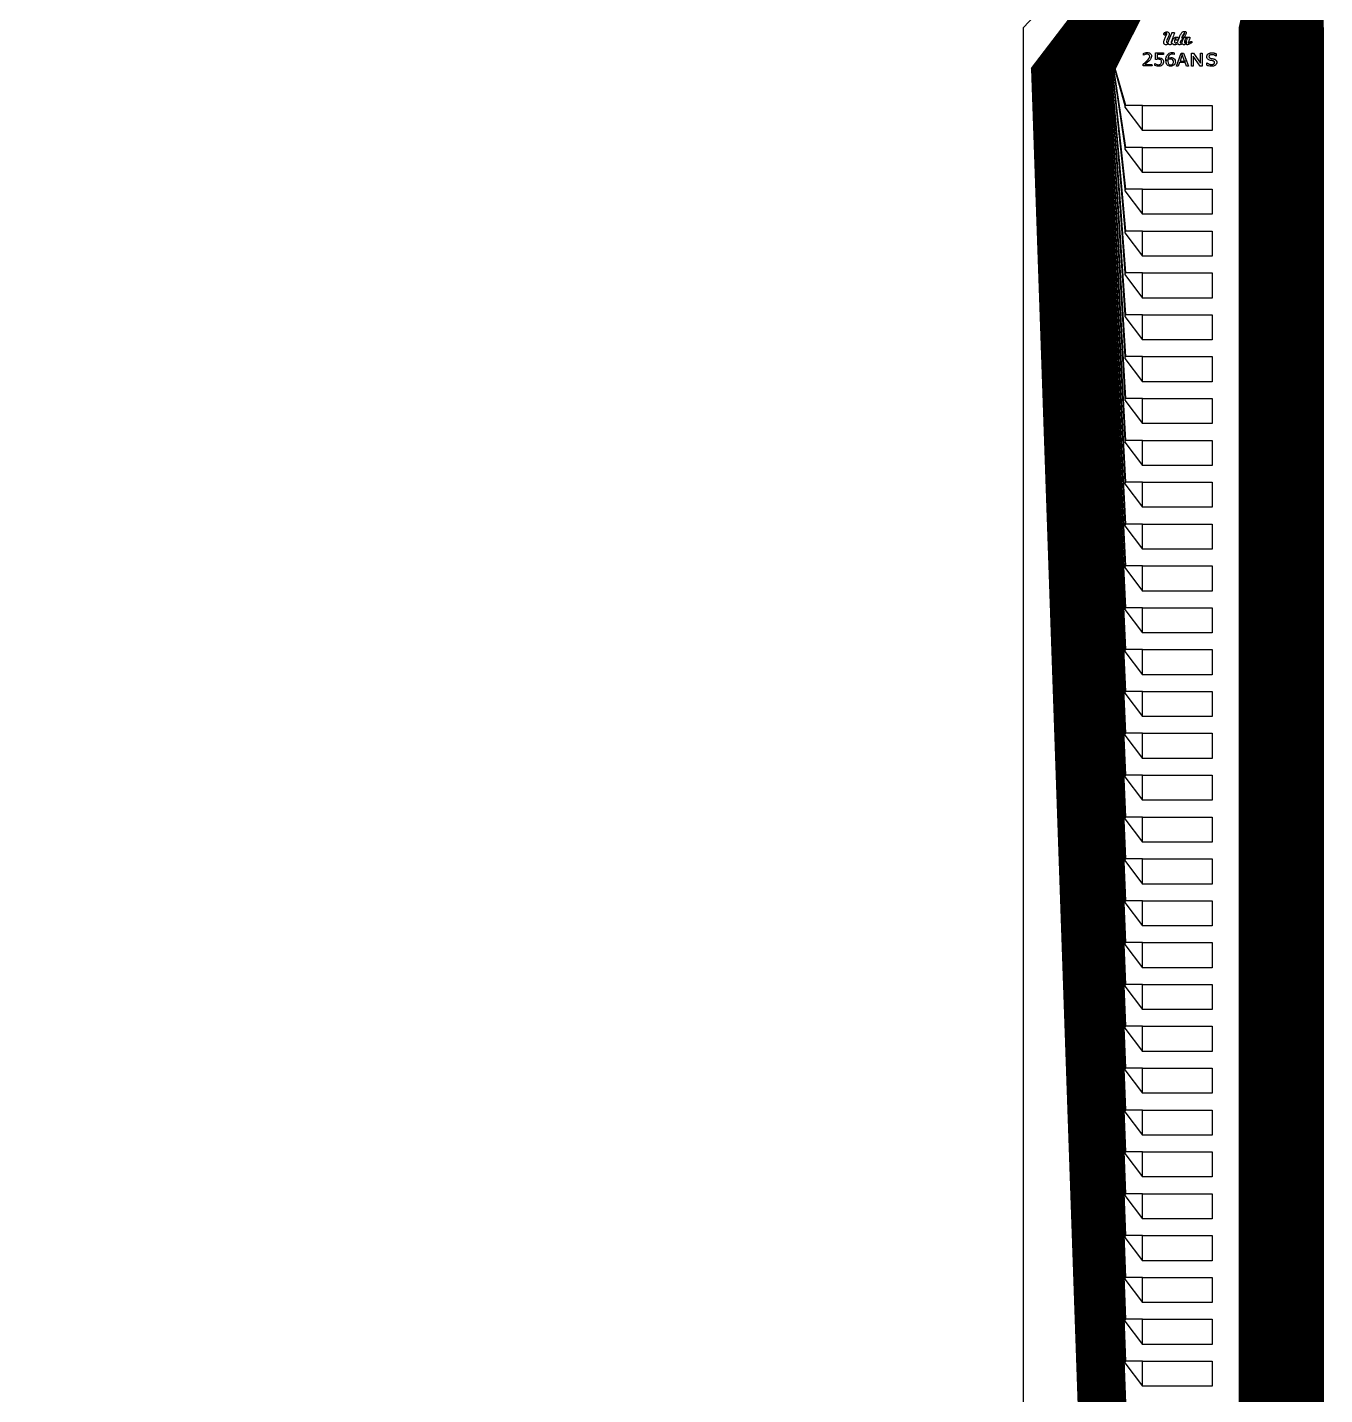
# Model space of a CAD drawing. Header units: inches. Extents: x 115980 to 170179, y 57000 to 74333.
# Drawn here: x 163880 to 167029, y 64624 to 67943 of the extents above; entities that cross this region are included whole.
import ezdxf

# ---------------------------------------------------------------- set-up
doc = ezdxf.new("R2010")
doc.units = ezdxf.units.IN
doc.header["$MEASUREMENT"] = 0
for name, color, linetype in [('metal', 221, 'Continuous'), ('nitride window', 40, 'Continuous'), ('profile', 140, 'Continuous')]:
    doc.layers.add(name, color=color, linetype=linetype)

msp = doc.modelspace()

# ---------------------------------------------------------------- linework, layer by layer
at = {"layer": 'metal'}
for points in [[(166691.3, 68333.1), (166691.9, 68333.1), (166319.5, 67843.1), (166317.9, 67843.1)], [(166692.5, 68333.1), (166693.1, 68333.1), (166322.7, 67843.1), (166321.1, 67843.1)], [(166693.7, 68333.1), (166694.3, 68333.1), (166325.9, 67843.1), (166324.3, 67843.1)], [(166329.1, 67843.1), (166327.5, 67843.1), (166694.9, 68333.1), (166695.5, 68333.1)], [(166696.1, 68333.1), (166696.7, 68333.1), (166332.3, 67843.1), (166330.7, 67843.1)], [(166335.5, 67843.1), (166333.9, 67843.1), (166697.3, 68333.1), (166697.9, 68333.1)], [(166698.5, 68333.1), (166699.1, 68333.1), (166338.7, 67843.1), (166337.1, 67843.1)], [(166699.7, 68333.1), (166700.3, 68333.1), (166341.9, 67843.1), (166340.3, 67843.1)], [(166343.5, 67843.1), (166345.1, 67843.1), (166701.5, 68333.1), (166700.9, 68333.1)], [(166702.1, 68333.1), (166702.7, 68333.1), (166348.3, 67843.1), (166346.7, 67843.1)], [(166349.9, 67843.1), (166351.5, 67843.1), (166703.9, 68333.1), (166703.3, 68333.1)], [(166704.5, 68333.1), (166705.1, 68333.1), (166354.7, 67843.1), (166353.1, 67843.1)], [(166356.3, 67843.1), (166357.9, 67843.1), (166706.3, 68333.1), (166705.7, 68333.1)], [(166706.9, 68333.1), (166707.5, 68333.1), (166361.1, 67843.1), (166359.5, 67843.1)], [(166708.1, 68333.1), (166708.7, 68333.1), (166364.3, 67843.1), (166362.7, 67843.1)], [(166709.3, 68333.1), (166709.9, 68333.1), (166367.5, 67843.1), (166365.9, 67843.1)], [(166710.5, 68333.1), (166711.1, 68333.1), (166370.7, 67843.1), (166369.1, 67843.1)], [(166711.7, 68333.1), (166712.3, 68333.1), (166373.9, 67843.1), (166372.3, 67843.1)], [(166377.1, 67843.1), (166375.5, 67843.1), (166712.9, 68333.1), (166713.5, 68333.1)], [(166714.1, 68333.1), (166714.7, 68333.1), (166380.3, 67843.1), (166378.7, 67843.1)], [(166383.5, 67843.1), (166381.9, 67843.1), (166715.3, 68333.1), (166715.9, 68333.1)], [(166716.5, 68333.1), (166717.1, 68333.1), (166386.7, 67843.1), (166385.1, 67843.1)], [(166717.7, 68333.1), (166718.3, 68333.1), (166389.9, 67843.1), (166388.3, 67843.1)], [(166391.5, 67843.1), (166393.1, 67843.1), (166719.5, 68333.1), (166718.9, 68333.1)], [(166720.1, 68333.1), (166720.7, 68333.1), (166396.3, 67843.1), (166394.7, 67843.1)], [(166397.9, 67843.1), (166399.5, 67843.1), (166721.9, 68333.1), (166721.3, 68333.1)], [(166722.5, 68333.1), (166723.1, 68333.1), (166402.7, 67843.1), (166401.1, 67843.1)], [(166404.3, 67843.1), (166405.9, 67843.1), (166724.3, 68333.1), (166723.7, 68333.1)], [(166724.9, 68333.1), (166725.5, 68333.1), (166409.1, 67843.1), (166407.5, 67843.1)], [(166726.1, 68333.1), (166726.7, 68333.1), (166412.3, 67843.1), (166410.7, 67843.1)], [(166727.3, 68333.1), (166727.9, 68333.1), (166415.5, 67843.1), (166413.9, 67843.1)], [(166728.5, 68333.1), (166729.1, 68333.1), (166418.7, 67843.1), (166417.1, 67843.1)], [(166729.7, 68333.1), (166730.3, 68333.1), (166421.9, 67843.1), (166420.3, 67843.1)], [(166425.1, 67843.1), (166423.5, 67843.1), (166730.9, 68333.1), (166731.5, 68333.1)], [(166732.1, 68333.1), (166732.7, 68333.1), (166428.3, 67843.1), (166426.7, 67843.1)], [(166431.5, 67843.1), (166429.9, 67843.1), (166733.3, 68333.1), (166733.9, 68333.1)], [(166734.5, 68333.1), (166735.1, 68333.1), (166434.7, 67843.1), (166433.1, 67843.1)], [(166735.7, 68333.1), (166736.3, 68333.1), (166437.9, 67843.1), (166436.3, 67843.1)], [(166439.5, 67843.1), (166441.1, 67843.1), (166737.5, 68333.1), (166736.9, 68333.1)], [(166738.1, 68333.1), (166738.7, 68333.1), (166444.3, 67843.1), (166442.7, 67843.1)], [(166445.9, 67843.1), (166447.5, 67843.1), (166739.9, 68333.1), (166739.3, 68333.1)], [(166740.5, 68333.1), (166741.1, 68333.1), (166450.7, 67843.1), (166449.1, 67843.1)], [(166452.3, 67843.1), (166453.9, 67843.1), (166742.3, 68333.1), (166741.7, 68333.1)], [(166742.9, 68333.1), (166743.5, 68333.1), (166457.1, 67843.1), (166455.5, 67843.1)], [(166744.1, 68333.1), (166744.7, 68333.1), (166460.3, 67843.1), (166458.7, 67843.1)], [(166745.3, 68333.1), (166745.9, 68333.1), (166463.5, 67843.1), (166461.9, 67843.1)], [(166746.5, 68333.1), (166747.1, 68333.1), (166466.7, 67843.1), (166465.1, 67843.1)], [(166747.7, 68333.1), (166748.3, 68333.1), (166469.9, 67843.1), (166468.3, 67843.1)], [(166473.1, 67843.1), (166471.5, 67843.1), (166748.9, 68333.1), (166749.5, 68333.1)], [(166750.1, 68333.1), (166750.7, 68333.1), (166476.3, 67843.1), (166474.7, 67843.1)], [(166479.5, 67843.1), (166477.9, 67843.1), (166751.3, 68333.1), (166751.9, 68333.1)], [(166752.5, 68333.1), (166753.1, 68333.1), (166482.7, 67843.1), (166481.1, 67843.1)], [(166753.7, 68333.1), (166754.3, 68333.1), (166485.9, 67843.1), (166484.3, 67843.1)], [(166487.5, 67843.1), (166489.1, 67843.1), (166755.5, 68333.1), (166754.9, 68333.1)], [(166756.1, 68333.1), (166756.7, 68333.1), (166492.3, 67843.1), (166490.7, 67843.1)], [(166493.9, 67843.1), (166495.5, 67843.1), (166757.9, 68333.1), (166757.3, 68333.1)], [(166758.5, 68333.1), (166759.1, 68333.1), (166498.7, 67843.1), (166497.1, 67843.1)], [(166500.3, 67843.1), (166501.9, 67843.1), (166760.3, 68333.1), (166759.7, 68333.1)], [(166760.9, 68333.1), (166761.5, 68333.1), (166505.1, 67843.1), (166503.5, 67843.1)], [(166762.1, 68333.1), (166762.7, 68333.1), (166508.3, 67843.1), (166506.7, 67843.1)], [(166511.5, 67843.1), (166509.9, 67843.1), (166763.3, 68333.1), (166763.9, 68333.1)], [(166764.5, 68333.1), (166765.1, 68333.1), (166514.7, 67843.1), (166513.1, 67843.1)], [(166517.9, 67843.1), (166516.3, 67843.1), (166765.7, 68333.1), (166766.3, 68333.1)], [(166766.9, 68333.1), (166767.5, 68333.1), (166521.1, 67843.1), (166519.5, 67843.1)], [(166822.2, 67943.1), (166823.8, 67943.1), (166823.8, 67944.7), (166891.9, 68257.5), (166891.9, 68333.1), (166891.3, 68333.1), (166891.3, 68256.9), (166822.2, 67943.1)], [(166827, 67943.1), (166825.4, 67943.1), (166825.4, 67946.3), (166892.5, 68258.1), (166892.5, 68333.1), (166893.1, 68333.1), (166893.1, 68258.7), (166827, 67947.9), (166827, 67943.1)], [(166893.7, 68333.1), (166894.3, 68333.1), (166894.3, 68259.9), (166830.2, 67951.1), (166830.2, 67943.1), (166828.6, 67943.1), (166828.6, 67949.5), (166893.7, 68259.3), (166893.7, 68333.1)], [(166833.4, 67943.1), (166831.8, 67943.1), (166831.8, 67952.7), (166894.9, 68260.5), (166894.9, 68333.1), (166895.5, 68333.1), (166895.5, 68261.1), (166833.4, 67954.3), (166833.4, 67943.1)], [(166835, 67943.1), (166836.6, 67943.1), (166836.6, 67957.5), (166896.7, 68262.3), (166896.7, 68333.1), (166896.1, 68333.1), (166896.1, 68261.7), (166835, 67955.9)], [(166838.2, 67943.1), (166839.8, 67943.1), (166839.8, 67960.7), (166897.9, 68263.5), (166897.9, 68333.1), (166897.3, 68333.1), (166897.3, 68262.9), (166838.2, 67959.1)], [(166841.4, 67943.1), (166843, 67943.1), (166843, 67963.9), (166899.1, 68264.7), (166899.1, 68333.1), (166898.5, 68333.1), (166898.5, 68264.1), (166841.4, 67962.3)], [(166899.7, 68333.1), (166900.3, 68333.1), (166900.3, 68265.9), (166846.2, 67967.1), (166846.2, 67943.1), (166844.6, 67943.1), (166844.6, 67965.5), (166899.7, 68265.3), (166899.7, 68333.1)], [(166900.9, 68333.1), (166901.5, 68333.1), (166901.5, 68267.1), (166849.4, 67970.3), (166849.4, 67943.1), (166847.8, 67943.1), (166847.8, 67968.7), (166900.9, 68266.5), (166900.9, 68333.1)], [(166902.1, 68333.1), (166902.7, 68333.1), (166902.7, 68268.3), (166852.6, 67973.5), (166852.6, 67943.1), (166851, 67943.1), (166851, 67971.9), (166902.1, 68267.7), (166902.1, 68333.1)], [(166903.3, 68333.1), (166903.9, 68333.1), (166903.9, 68269.5), (166855.8, 67976.7), (166855.8, 67943.1), (166854.2, 67943.1), (166854.2, 67975.1), (166903.3, 68268.9), (166903.3, 68333.1)], [(166904.5, 68333.1), (166905.1, 68333.1), (166905.1, 68270.7), (166859, 67979.9), (166859, 67943.1), (166857.4, 67943.1), (166857.4, 67978.3), (166904.5, 68270.1), (166904.5, 68333.1)], [(166862.2, 67943.1), (166860.6, 67943.1), (166860.6, 67981.5), (166905.7, 68271.3), (166905.7, 68333.1), (166906.3, 68333.1), (166906.3, 68271.9), (166862.2, 67983.1), (166862.2, 67943.1)], [(166863.8, 67943.1), (166865.4, 67943.1), (166865.4, 67986.3), (166907.5, 68273.1), (166907.5, 68333.1), (166906.9, 68333.1), (166906.9, 68272.5), (166863.8, 67984.7)], [(166867, 67943.1), (166868.6, 67943.1), (166868.6, 67989.5), (166908.7, 68274.3), (166908.7, 68333.1), (166908.1, 68333.1), (166908.1, 68273.7), (166867, 67987.9)], [(166909.3, 68333.1), (166909.9, 68333.1), (166909.9, 68275.5), (166871.8, 67992.7), (166871.8, 67943.1), (166870.2, 67943.1), (166870.2, 67991.1), (166909.3, 68274.9), (166909.3, 68333.1)], [(166910.5, 68333.1), (166911.1, 68333.1), (166911.1, 68276.7), (166875, 67995.9), (166875, 67943.1), (166873.4, 67943.1), (166873.4, 67994.3), (166910.5, 68276.1), (166910.5, 68333.1)], [(166911.7, 68333.1), (166912.3, 68333.1), (166912.3, 68277.9), (166878.2, 67999.1), (166878.2, 67943.1), (166876.6, 67943.1), (166876.6, 67997.5), (166911.7, 68277.3), (166911.7, 68333.1)], [(166912.9, 68333.1), (166913.5, 68333.1), (166913.5, 68279.1), (166881.4, 68002.3), (166881.4, 67943.1), (166879.8, 67943.1), (166879.8, 68000.7), (166912.9, 68278.5), (166912.9, 68333.1)], [(166914.1, 68333.1), (166914.7, 68333.1), (166914.7, 68280.3), (166884.6, 68005.5), (166884.6, 67943.1), (166883, 67943.1), (166883, 68003.9), (166914.1, 68279.7), (166914.1, 68333.1)], [(166887.8, 67943.1), (166886.2, 67943.1), (166886.2, 68007.1), (166915.3, 68280.9), (166915.3, 68333.1), (166915.9, 68333.1), (166915.9, 68281.5), (166887.8, 68008.7), (166887.8, 67943.1)], [(166889.4, 67943.1), (166891, 67943.1), (166891, 68011.9), (166917.1, 68282.7), (166917.1, 68333.1), (166916.5, 68333.1), (166916.5, 68282.1), (166889.4, 68010.3)], [(166892.6, 67943.1), (166894.2, 67943.1), (166894.2, 68015.1), (166918.3, 68283.9), (166918.3, 68333.1), (166917.7, 68333.1), (166917.7, 68283.3), (166892.6, 68013.5)], [(166895.8, 67943.1), (166897.4, 67943.1), (166897.4, 68018.3), (166919.5, 68285.1), (166919.5, 68333.1), (166918.9, 68333.1), (166918.9, 68284.5), (166895.8, 68016.7)], [(166920.1, 68333.1), (166920.7, 68333.1), (166920.7, 68286.3), (166900.6, 68021.5), (166900.6, 67943.1), (166899, 67943.1), (166899, 68019.9), (166920.1, 68285.7), (166920.1, 68333.1)], [(166921.3, 68333.1), (166921.9, 68333.1), (166921.9, 68287.5), (166903.8, 68024.7), (166903.8, 67943.1), (166902.2, 67943.1), (166902.2, 68023.1), (166921.3, 68286.9), (166921.3, 68333.1)], [(166922.5, 68333.1), (166923.1, 68333.1), (166923.1, 68288.7), (166907, 68027.9), (166907, 67943.1), (166905.4, 67943.1), (166905.4, 68026.3), (166922.5, 68288.1), (166922.5, 68333.1)], [(166923.7, 68333.1), (166924.3, 68333.1), (166924.3, 68289.9), (166910.2, 68031.1), (166910.2, 67943.1), (166908.6, 67943.1), (166908.6, 68029.5), (166923.7, 68289.3), (166923.7, 68333.1)], [(166924.9, 68333.1), (166925.5, 68333.1), (166925.5, 68291.1), (166913.4, 68034.3), (166913.4, 67943.1), (166911.8, 67943.1), (166911.8, 68032.7), (166924.9, 68290.5), (166924.9, 68333.1)], [(166915, 67943.1), (166916.6, 67943.1), (166916.6, 68037.5), (166926.7, 68292.3), (166926.7, 68333.1), (166926.1, 68333.1), (166926.1, 68291.7), (166915, 68035.9)], [(166918.2, 67943.1), (166919.8, 67943.1), (166919.8, 68040.7), (166927.9, 68293.5), (166927.9, 68333.1), (166927.3, 68333.1), (166927.3, 68292.9), (166918.2, 68039.1)], [(166928.5, 68333.1), (166929.1, 68333.1), (166929.1, 68294.7), (166923, 68043.9), (166923, 67943.1), (166921.4, 67943.1), (166921.4, 68042.3), (166928.5, 68294.1), (166928.5, 68333.1)], [(166929.7, 68333.1), (166930.3, 68333.1), (166930.3, 68295.9), (166926.2, 68047.1), (166926.2, 67943.1), (166924.6, 67943.1), (166924.6, 68045.5), (166929.7, 68295.3), (166929.7, 68333.1)], [(166930.9, 68333.1), (166931.5, 68333.1), (166931.5, 68297.1), (166929.4, 68050.3), (166929.4, 67943.1), (166927.8, 67943.1), (166927.8, 68048.7), (166930.9, 68296.5), (166930.9, 68333.1)], [(166932.1, 68333.1), (166932.7, 68333.1), (166932.7, 68298.3), (166932.6, 68053.5), (166932.6, 67943.1), (166931, 67943.1), (166931, 68051.9), (166932.1, 68297.7), (166932.1, 68333.1)], [(166933.3, 68333.1), (166933.9, 68333.1), (166933.9, 68299.5), (166935.8, 68056.7), (166935.8, 67943.1), (166934.2, 67943.1), (166934.2, 68055.1), (166933.3, 68298.9), (166933.3, 68333.1)], [(166937.4, 67943.1), (166939, 67943.1), (166939, 67993.1), (166939, 68059.9), (166935.1, 68300.7), (166935.1, 68333.1), (166934.5, 68333.1), (166934.5, 68300.1), (166937.4, 68058.3), (166937.4, 67943.1)], [(166940.6, 67943.1), (166942.2, 67943.1), (166942.2, 68063.1), (166936.3, 68301.9), (166936.3, 68333.1), (166935.7, 68333.1), (166935.7, 68301.3), (166940.6, 68061.5)], [(166943.8, 67943.1), (166945.4, 67943.1), (166945.4, 68066.3), (166937.5, 68303.1), (166937.5, 68333.1), (166936.9, 68333.1), (166936.9, 68302.5), (166943.8, 68064.7)], [(166947, 67943.1), (166948.6, 67943.1), (166948.6, 68069.5), (166938.7, 68304.3), (166938.7, 68333.1), (166938.1, 68333.1), (166938.1, 68303.7), (166947, 68067.9)], [(166939.3, 68333.1), (166939.9, 68333.1), (166939.9, 68305.5), (166951.8, 68072.7), (166951.8, 67943.1), (166950.2, 67943.1), (166950.2, 68071.1), (166939.3, 68304.9), (166939.3, 68333.1)], [(166940.5, 68333.1), (166941.1, 68333.1), (166941.1, 68306.7), (166955, 68075.9), (166955, 67943.1), (166953.4, 67943.1), (166953.4, 68074.3), (166940.5, 68306.1), (166940.5, 68333.1)], [(166941.7, 68333.1), (166942.3, 68333.1), (166942.3, 68307.9), (166958.2, 68079.1), (166958.2, 67943.1), (166956.6, 67943.1), (166956.6, 68077.5), (166941.7, 68307.3), (166941.7, 68333.1)], [(166942.9, 68333.1), (166943.5, 68333.1), (166943.5, 68309.1), (166961.4, 68082.3), (166961.4, 67943.1), (166959.8, 67943.1), (166959.8, 68080.7), (166942.9, 68308.5), (166942.9, 68333.1)], [(166944.1, 68333.1), (166944.7, 68333.1), (166944.7, 68310.3), (166964.6, 68085.5), (166964.6, 67943.1), (166963, 67943.1), (166963, 68083.9), (166944.1, 68309.7), (166944.1, 68333.1)], [(166966.2, 67943.1), (166967.8, 67943.1), (166967.8, 67993.1), (166967.8, 68088.7), (166945.9, 68311.5), (166945.9, 68333.1), (166945.3, 68333.1), (166945.3, 68310.9), (166966.2, 68087.1), (166966.2, 67943.1)], [(166969.4, 67943.1), (166971, 67943.1), (166971, 68091.9), (166947.1, 68312.7), (166947.1, 68333.1), (166946.5, 68333.1), (166946.5, 68312.1), (166969.4, 68090.3)], [(166972.6, 67943.1), (166974.2, 67943.1), (166974.2, 68095.1), (166948.3, 68313.9), (166948.3, 68333.1), (166947.7, 68333.1), (166947.7, 68313.3), (166972.6, 68093.5)], [(166948.9, 68333.1), (166949.5, 68333.1), (166949.5, 68315.1), (166977.4, 68098.3), (166977.4, 67943.1), (166975.8, 67943.1), (166975.8, 68096.7), (166948.9, 68314.5), (166948.9, 68333.1)], [(166950.1, 68333.1), (166950.7, 68333.1), (166950.7, 68316.3), (166980.6, 68101.5), (166980.6, 67943.1), (166979, 67943.1), (166979, 68099.9), (166950.1, 68315.7), (166950.1, 68333.1)], [(166951.3, 68333.1), (166951.9, 68333.1), (166951.9, 68317.5), (166983.8, 68104.7), (166983.8, 67943.1), (166982.2, 67943.1), (166982.2, 68103.1), (166951.3, 68316.9), (166951.3, 68333.1)], [(166952.5, 68333.1), (166953.1, 68333.1), (166953.1, 68318.7), (166987, 68107.9), (166987, 67943.1), (166985.4, 67943.1), (166985.4, 68106.3), (166952.5, 68318.1), (166952.5, 68333.1)], [(166953.7, 68333.1), (166954.3, 68333.1), (166954.3, 68319.9), (166990.2, 68111.1), (166990.2, 67943.1), (166988.6, 67943.1), (166988.6, 68109.5), (166953.7, 68319.3), (166953.7, 68333.1)], [(166991.8, 67943.1), (166993.4, 67943.1), (166993.4, 67993.1), (166993.4, 68114.3), (166955.5, 68321.1), (166955.5, 68333.1), (166954.9, 68333.1), (166954.9, 68320.5), (166991.8, 68112.7), (166991.8, 67943.1)], [(166995, 67943.1), (166996.6, 67943.1), (166996.6, 68117.5), (166956.7, 68322.3), (166956.7, 68333.1), (166956.1, 68333.1), (166956.1, 68321.7), (166995, 68115.9)], [(166998.2, 67943.1), (166999.8, 67943.1), (166999.8, 68120.7), (166957.9, 68323.5), (166957.9, 68333.1), (166957.3, 68333.1), (166957.3, 68322.9), (166998.2, 68119.1)], [(167001.4, 67943.1), (167003, 67943.1), (167003, 68123.9), (166959.1, 68324.7), (166959.1, 68333.1), (166958.5, 68333.1), (166958.5, 68324.1), (167001.4, 68122.3)], [(166959.7, 68333.1), (166960.3, 68333.1), (166960.3, 68325.9), (167006.2, 68127.1), (167006.2, 67943.1), (167004.6, 67943.1), (167004.6, 68125.5), (166959.7, 68325.3), (166959.7, 68333.1)], [(166960.9, 68333.1), (166961.5, 68333.1), (166961.5, 68327.1), (167009.4, 68130.3), (167009.4, 67943.1), (167007.8, 67943.1), (167007.8, 68128.7), (166960.9, 68326.5), (166960.9, 68333.1)], [(166962.1, 68333.1), (166962.7, 68333.1), (166962.7, 68328.3), (167012.6, 68133.5), (167012.6, 67943.1), (167011, 67943.1), (167011, 68131.9), (166962.1, 68327.7), (166962.1, 68333.1)], [(166963.3, 68333.1), (166963.9, 68333.1), (166963.9, 68329.5), (167015.8, 68136.7), (167015.8, 67943.1), (167014.2, 67943.1), (167014.2, 68135.1), (166963.3, 68328.9), (166963.3, 68333.1)], [(166964.5, 68333.1), (166965.1, 68333.1), (166965.1, 68330.7), (167019, 68139.9), (167019, 67943.1), (167017.4, 67943.1), (167017.4, 68138.3), (166964.5, 68330.1), (166964.5, 68333.1)], [(167020.6, 67943.1), (167022.2, 67943.1), (167022.2, 67993.1), (167022.2, 68143.1), (166966.3, 68331.9), (166966.3, 68333.1), (166965.7, 68333.1), (166965.7, 68331.3), (167020.6, 68141.5), (167020.6, 67943.1)], [(167023.8, 67943.1), (167025.4, 67943.1), (167025.4, 68146.3), (166967.5, 68333.1), (166966.9, 68333.1), (166966.9, 68332.5), (167023.8, 68144.7), (167023.8, 67943.1)], [(166822.2, 61340.5), (166823.8, 61340.5), (166823.8, 67943.1), (166822.2, 67943.1)], [(166825.4, 61340.5), (166827, 61340.5), (166827, 67943.1), (166825.4, 67943.1)], [(166828.6, 61340.5), (166830.2, 61340.5), (166830.2, 67943.1), (166828.6, 67943.1)], [(166831.8, 61340.5), (166833.4, 61340.5), (166833.4, 67943.1), (166831.8, 67943.1)], [(166835, 61340.5), (166836.6, 61340.5), (166836.6, 67943.1), (166835, 67943.1)], [(166838.2, 61340.5), (166839.8, 61340.5), (166839.8, 67943.1), (166838.2, 67943.1)], [(166841.4, 61340.5), (166843, 61340.5), (166843, 67943.1), (166841.4, 67943.1)], [(166844.6, 61340.5), (166846.2, 61340.5), (166846.2, 67943.1), (166844.6, 67943.1)], [(166847.8, 61340.5), (166849.4, 61340.5), (166849.4, 67943.1), (166847.8, 67943.1)], [(166851, 61340.5), (166852.6, 61340.5), (166852.6, 67943.1), (166851, 67943.1)], [(166854.2, 61340.5), (166855.8, 61340.5), (166855.8, 67943.1), (166854.2, 67943.1)], [(166857.4, 61340.5), (166859, 61340.5), (166859, 67943.1), (166857.4, 67943.1)], [(166860.6, 61340.5), (166862.2, 61340.5), (166862.2, 67943.1), (166860.6, 67943.1)], [(166863.8, 61340.5), (166865.4, 61340.5), (166865.4, 67943.1), (166863.8, 67943.1)], [(166867, 61340.5), (166868.6, 61340.5), (166868.6, 67943.1), (166867, 67943.1)], [(166870.2, 61340.5), (166871.8, 61340.5), (166871.8, 67943.1), (166870.2, 67943.1)], [(166873.4, 61340.5), (166875, 61340.5), (166875, 67943.1), (166873.4, 67943.1)], [(166876.6, 61340.5), (166878.2, 61340.5), (166878.2, 67943.1), (166876.6, 67943.1)], [(166879.8, 61340.5), (166881.4, 61340.5), (166881.4, 67943.1), (166879.8, 67943.1)], [(166883, 61340.5), (166884.6, 61340.5), (166884.6, 67943.1), (166883, 67943.1)], [(166886.2, 61340.5), (166887.8, 61340.5), (166887.8, 67943.1), (166886.2, 67943.1)], [(166889.4, 61340.5), (166891, 61340.5), (166891, 67943.1), (166889.4, 67943.1)], [(166892.6, 61340.5), (166894.2, 61340.5), (166894.2, 67943.1), (166892.6, 67943.1)], [(166895.8, 61340.5), (166897.4, 61340.5), (166897.4, 67943.1), (166895.8, 67943.1)], [(166899, 61340.5), (166900.6, 61340.5), (166900.6, 67943.1), (166899, 67943.1)], [(166902.2, 61340.5), (166903.8, 61340.5), (166903.8, 67943.1), (166902.2, 67943.1)], [(166905.4, 61340.5), (166907, 61340.5), (166907, 67943.1), (166905.4, 67943.1)], [(166908.6, 61340.5), (166910.2, 61340.5), (166910.2, 67943.1), (166908.6, 67943.1)], [(166911.8, 61340.5), (166913.4, 61340.5), (166913.4, 67943.1), (166911.8, 67943.1)], [(166915, 61340.5), (166916.6, 61340.5), (166916.6, 67943.1), (166915, 67943.1)], [(166918.2, 61340.5), (166919.8, 61340.5), (166919.8, 67943.1), (166918.2, 67943.1)], [(166921.4, 61340.5), (166923, 61340.5), (166923, 67943.1), (166921.4, 67943.1)], [(166924.6, 61340.5), (166926.2, 61340.5), (166926.2, 67943.1), (166924.6, 67943.1)], [(166929.4, 58643.1), (166927.8, 58643.1), (166927.8, 67943.1), (166929.4, 67943.1)], [(166932.6, 58643.1), (166931, 58643.1), (166931, 67943.1), (166932.6, 67943.1)], [(166935.8, 58643.1), (166934.2, 58643.1), (166934.2, 67943.1), (166935.8, 67943.1)], [(166939, 58643.1), (166937.4, 58643.1), (166937.4, 67943.1), (166939, 67943.1)], [(166942.2, 58643.1), (166940.6, 58643.1), (166940.6, 67943.1), (166942.2, 67943.1)], [(166945.4, 58643.1), (166943.8, 58643.1), (166943.8, 67943.1), (166945.4, 67943.1)], [(166948.6, 58643.1), (166947, 58643.1), (166947, 67943.1), (166948.6, 67943.1)], [(166951.8, 58643.1), (166950.2, 58643.1), (166950.2, 67943.1), (166951.8, 67943.1)], [(166955, 58643.1), (166953.4, 58643.1), (166953.4, 67943.1), (166955, 67943.1)], [(166958.2, 58643.1), (166956.6, 58643.1), (166956.6, 67943.1), (166958.2, 67943.1)], [(166961.4, 58643.1), (166959.8, 58643.1), (166959.8, 67943.1), (166961.4, 67943.1)], [(166964.6, 58643.1), (166963, 58643.1), (166963, 67943.1), (166964.6, 67943.1)], [(166967.8, 58643.1), (166966.2, 58643.1), (166966.2, 67943.1), (166967.8, 67943.1)], [(166971, 58643.1), (166969.4, 58643.1), (166969.4, 67943.1), (166971, 67943.1)], [(166974.2, 58643.1), (166972.6, 58643.1), (166972.6, 67943.1), (166974.2, 67943.1)], [(166977.4, 58643.1), (166975.8, 58643.1), (166975.8, 67943.1), (166977.4, 67943.1)], [(166980.6, 58643.1), (166979, 58643.1), (166979, 67943.1), (166980.6, 67943.1)], [(166983.8, 58643.1), (166982.2, 58643.1), (166982.2, 67943.1), (166983.8, 67943.1)], [(166987, 58643.1), (166985.4, 58643.1), (166985.4, 67943.1), (166987, 67943.1)], [(166990.2, 58643.1), (166988.6, 58643.1), (166988.6, 67943.1), (166990.2, 67943.1)], [(166993.4, 58643.1), (166991.8, 58643.1), (166991.8, 67943.1), (166993.4, 67943.1)], [(166996.6, 58643.1), (166995, 58643.1), (166995, 67943.1), (166996.6, 67943.1)], [(166999.8, 58643.1), (166998.2, 58643.1), (166998.2, 67943.1), (166999.8, 67943.1)], [(167003, 58643.1), (167001.4, 58643.1), (167001.4, 67943.1), (167003, 67943.1)], [(167006.2, 58643.1), (167004.6, 58643.1), (167004.6, 67943.1), (167006.2, 67943.1)], [(167009.4, 58643.1), (167007.8, 58643.1), (167007.8, 67943.1), (167009.4, 67943.1)], [(167012.6, 58643.1), (167011, 58643.1), (167011, 67943.1), (167012.6, 67943.1)], [(167015.8, 58643.1), (167014.2, 58643.1), (167014.2, 67943.1), (167015.8, 67943.1)], [(167019, 58643.1), (167017.4, 58643.1), (167017.4, 67943.1), (167019, 67943.1)], [(167022.2, 58643.1), (167020.6, 58643.1), (167020.6, 67943.1), (167022.2, 67943.1)], [(167025.4, 58643.1), (167023.8, 58643.1), (167023.8, 67943.1), (167025.4, 67943.1)], [(166640.4, 67924.1), (166639.5, 67924.4), (166639.1, 67925.5), (166639.2, 67927.5), (166641.2, 67930.5), (166642.7, 67931.4), (166644.5, 67932.1), (166646, 67932.3), (166647, 67932.3), (166648.1, 67932.1), (166649.3, 67931.6), (166650.3, 67930.9), (166650.9, 67930.1), (166651.6, 67928.7), (166652.1, 67927.4), (166652.1, 67926.2), (166651.9, 67924.7), (166651.2, 67922.9), (166650.3, 67920.6), (166646.6, 67911.6), (166645.8, 67908.8), (166645.7, 67907.5), (166645.9, 67906.3), (166646.7, 67905.7), (166647.7, 67905.6), (166648.4, 67906), (166649.2, 67906.9), (166649.7, 67907.7), (166650.3, 67908.8), (166651, 67910.3), (166651.5, 67911.7), (166658, 67929.3), (166658.5, 67930), (166659.2, 67930.5), (166660, 67930.6), (166661.8, 67930.7), (166662.9, 67930.6), (166663.6, 67930.5), (166664.7, 67930.1), (166664.9, 67929.6), (166664.5, 67928.6), (166663.5, 67925.8), (166662.3, 67922.3), (166661.9, 67920.9), (166661.2, 67919.3), (166660.1, 67916.4), (166658, 67911), (166657.2, 67909.1), (166656.6, 67907.6), (166656.4, 67906.6), (166656.7, 67905.7), (166657.4, 67905.9), (166658.7, 67906.9), (166659, 67907.7), (166659.4, 67909.5), (166659.8, 67910.9), (166660, 67911.8), (166660.6, 67913.2), (166661.5, 67914.7), (166662.5, 67916.2), (166663.6, 67917.2), (166665.4, 67918.5), (166666.6, 67919.1), (166668.1, 67919.5), (166669.2, 67919.6), (166670.2, 67919.6), (166671, 67919.4), (166672, 67919), (166672.8, 67918.3), (166673.5, 67917.3), (166673.8, 67916.1), (166673.9, 67915.3), (166673.8, 67914.1), (166673, 67912.9), (166672.2, 67912.2), (166671.4, 67911.8), (166670.3, 67911.7), (166669.3, 67911.8), (166668.7, 67912), (166668.3, 67912.3), (166667.9, 67913), (166667.7, 67913.9), (166668, 67914.7), (166668.4, 67915.1), (166668.8, 67915.5), (166668.9, 67915.9), (166668.5, 67916), (166667.9, 67915.7), (166667.3, 67915.2), (166666.7, 67914.5), (166666.2, 67913.8), (166665.6, 67912.7), (166665.1, 67911.7), (166664.8, 67910.9), (166664.6, 67909.9), (166664.6, 67909), (166664.7, 67908.3), (166664.7, 67907.7), (166664.9, 67907.2), (166665.1, 67906.8), (166665.5, 67906.3), (166666, 67906), (166666.6, 67905.8), (166667.4, 67905.7), (166668.1, 67905.7), (166669.8, 67906.1), (166670.7, 67906.5), (166672, 67907.2), (166672.8, 67907.6), (166673.1, 67908), (166674, 67911.2), (166675.9, 67916.7), (166678, 67922.4), (166679.8, 67925.9), (166680.7, 67927.4), (166682.6, 67930.3), (166683.5, 67931.2), (166684.8, 67932.2), (166686.2, 67932.8), (166687.4, 67933.2), (166688.3, 67933.2), (166689.3, 67933.2), (166690.3, 67933.1), (166691.3, 67932.8), (166692, 67932.4), (166692.7, 67931.9), (166693.1, 67931.1), (166693.3, 67929.4), (166693, 67928.1), (166692.6, 67926.8), (166691.9, 67925.3), (166691.1, 67923.8), (166689.6, 67921.2), (166688.3, 67919.4), (166687, 67917.6), (166682.9, 67917.5), (166684.5, 67919.4), (166686.5, 67922.6), (166688.3, 67925.6), (166689.5, 67927.9), (166689.8, 67928.8), (166689.9, 67929.2), (166689.8, 67929.8), (166689.6, 67929.9), (166689, 67929.6), (166688.4, 67929.1), (166687.9, 67928.3), (166687.2, 67927.2), (166686.7, 67926.5), (166686, 67925.5), (166685.4, 67924.4), (166684.8, 67923.4), (166684.3, 67922.5), (166683.8, 67921.4), (166683.1, 67920), (166682.8, 67919), (166682.3, 67917.8), (166682.1, 67917), (166681.9, 67916.5), (166682.9, 67917.5), (166687, 67917.6), (166686.5, 67917), (166685.8, 67916.2), (166684.7, 67915), (166683.8, 67914.1), (166682.6, 67912.7), (166681.7, 67911.7), (166680.8, 67910.8), (166679.7, 67909.9), (166679.4, 67909.3), (166679.3, 67908.6), (166679.1, 67907.9), (166679, 67907), (166679, 67906.2), (166679.2, 67905.7), (166680, 67905.6), (166681.3, 67905.9), (166682.3, 67906.4), (166683.1, 67906.9), (166683.5, 67907.3), (166683.7, 67907.5), (166683.7, 67908), (166683.8, 67908.7), (166683.9, 67909.5), (166684.3, 67910.8), (166684.8, 67912.2), (166685.1, 67913.1), (166685.8, 67914.5), (166686.6, 67915.6), (166687.5, 67916.7), (166688.4, 67917.5), (166689.4, 67918.2), (166690.8, 67918.9), (166692, 67919.4), (166693, 67919.6), (166694, 67919.6), (166694.6, 67919.6), (166695.4, 67919.5), (166696.2, 67919.1), (166696.9, 67918.7), (166697.4, 67918.1), (166697.5, 67917.8), (166697.9, 67918), (166698.3, 67918.5), (166698.8, 67918.9), (166699.4, 67919.2), (166699.9, 67919.4), (166700.5, 67919.6), (166701.1, 67919.6), (166701.6, 67919.5), (166702.1, 67919.1), (166702.3, 67918.7), (166702.3, 67917.8), (166702.3, 67917), (166702, 67916.2), (166701.4, 67914.6), (166698.8, 67908), (166698.4, 67907), (166698.3, 67906.1), (166698.5, 67905.7), (166698.8, 67905.4), (166699.5, 67905.5), (166700.5, 67906.4), (166701.8, 67907.5), (166703, 67908), (166704.4, 67908.4), (166705.4, 67908.5), (166706.3, 67908.4), (166707.5, 67908.2), (166708.4, 67907.7), (166705.5, 67904.8), (166705.2, 67905), (166704.9, 67905.1), (166704.6, 67905.1), (166704.4, 67905), (166703.9, 67904.8), (166703.6, 67904.6), (166703, 67904.2), (166701.8, 67903.3), (166700.7, 67902.5), (166699.7, 67901.9), (166698.6, 67901.5), (166697.5, 67901.1), (166696.6, 67901), (166695.2, 67900.9), (166694.5, 67901.2), (166693.9, 67901.6), (166693.5, 67902.3), (166693.4, 67903), (166693.3, 67903.7), (166693.6, 67909.6), (166694.3, 67911.6), (166695, 67913.1), (166695.4, 67914.2), (166695.6, 67915.1), (166695.4, 67915.7), (166695.2, 67916.1), (166694.6, 67916.2), (166693.6, 67916.2), (166692.9, 67915.8), (166691.9, 67914.9), (166690.7, 67913.4), (166689.9, 67912), (166689.3, 67910.4), (166689.1, 67909), (166689, 67907.8), (166689.1, 67907), (166689.4, 67906.2), (166689.9, 67905.7), (166690.3, 67905.5), (166691.2, 67905.8), (166691.8, 67906.5), (166692.4, 67907.4), (166692.8, 67908.4), (166693.4, 67909.3), (166693.5, 67909.5), (166693.2, 67903.3), (166692.3, 67902.6), (166691.2, 67901.9), (166690.2, 67901.3), (166689.1, 67901), (166688.1, 67900.9), (166686.6, 67901), (166685.9, 67901.4), (166685, 67902.1), (166684.6, 67902.8), (166684.4, 67903.6), (166683.8, 67903.2), (166682.3, 67902.3), (166680.9, 67901.7), (166679.6, 67901.2), (166678.2, 67900.9), (166677.2, 67900.8), (166676, 67901), (166674.9, 67901.3), (166674.3, 67901.9), (166673.9, 67902.4), (166673.5, 67903), (166673.2, 67903.7), (166672.1, 67902.9), (166671.1, 67902.3), (166670, 67901.8), (166669, 67901.4), (166668.1, 67901.1), (166666.9, 67900.9), (166665.8, 67900.8), (166664.8, 67900.8), (166663.6, 67901), (166662.7, 67901.4), (166661.6, 67901.9), (166660.6, 67902.7), (166659.8, 67903.6), (166658.9, 67903), (166658.1, 67902.5), (166657.3, 67902), (166656.2, 67901.4), (166655.3, 67901.1), (166654.3, 67901), (166653.2, 67901), (166652.2, 67901.1), (166651.4, 67901.5), (166650.7, 67902.2), (166649.9, 67903.6), (166649.1, 67903), (166648.2, 67902.4), (166647.2, 67901.7), (166646.3, 67901.3), (166645.3, 67901), (166643.9, 67900.8), (166642.7, 67900.9), (166641.7, 67901.3), (166640.9, 67901.7), (166640.2, 67902.5), (166639.6, 67903.2), (166639.1, 67904), (166638.7, 67905.2), (166638.6, 67906.4), (166638.7, 67908), (166639, 67909.2), (166639.6, 67911.1), (166640.3, 67913.3), (166641.3, 67915.7), (166642, 67917.5), (166643.1, 67919.9), (166644.5, 67923), (166645.2, 67925), (166645.9, 67926.8), (166645.9, 67927.8), (166645.6, 67928.3), (166645.2, 67928.5), (166644.6, 67928.6), (166643.9, 67928.7), (166643.2, 67928.2), (166642.7, 67927.4), (166642.3, 67926.3), (166642.1, 67925.3), (166641.7, 67924.4), (166641.2, 67924.1), (166640.8, 67924)], [(166589.4, 67875.5), (166589.4, 67879.9), (166591.1, 67880.7), (166593.8, 67881.4), (166595.7, 67881.8), (166598, 67882), (166600.2, 67881.9), (166602.5, 67881.5), (166604.2, 67880.9), (166605.5, 67880), (166606.8, 67879), (166607.9, 67877.5), (166608.7, 67875.8), (166608.8, 67874.1), (166608.9, 67872.1), (166608.5, 67869.7), (166607.4, 67867.3), (166605.4, 67864.2), (166603, 67861.7), (166598.9, 67858), (166593.2, 67853.1), (166610.1, 67853), (166610.3, 67849.3), (166588.6, 67849.3), (166588.6, 67853.8), (166594.5, 67858.9), (166601.3, 67865.4), (166603.5, 67868.7), (166604.6, 67871.5), (166604.5, 67874.5), (166603.6, 67876), (166602, 67877.5), (166599.7, 67878.1), (166597.3, 67878.1), (166595, 67877.7), (166591.8, 67876.6), (166589.8, 67875.6), (166589.6, 67875.5)], [(166637.8, 67881.3), (166637.8, 67877.6), (166622.7, 67877.6), (166622.6, 67869), (166624.2, 67869), (166626.7, 67869.1), (166629.5, 67869), (166632.3, 67868.4), (166634.8, 67867), (166636.5, 67865.2), (166637.5, 67863.3), (166637.9, 67861.6), (166637.9, 67859.8), (166638, 67858.3), (166637.6, 67856.3), (166636.4, 67853.6), (166635.6, 67852.4), (166634.3, 67851.1), (166632.3, 67849.9), (166630.2, 67849.2), (166628, 67848.7), (166624.7, 67848.7), (166622.7, 67848.9), (166620.3, 67849.5), (166617.1, 67850.5), (166617.2, 67855.1), (166617.5, 67855.1), (166618.8, 67854.3), (166620.4, 67853.6), (166622.4, 67852.8), (166624.7, 67852.4), (166627, 67852.4), (166628.7, 67852.6), (166630.2, 67853.1), (166631.8, 67854.3), (166632.9, 67855.8), (166633.5, 67857.8), (166633.6, 67859.5), (166633.5, 67860.8), (166633.2, 67862.1), (166632.4, 67863.3), (166631.7, 67864), (166630.3, 67864.8), (166628.7, 67865.3), (166626.6, 67865.6), (166624.8, 67865.6), (166622.9, 67865.5), (166621.4, 67865.4), (166618.5, 67864.9), (166618.4, 67881.4)], [(166663.7, 67881.4), (166663.7, 67877.2), (166661.1, 67878.1), (166658.9, 67878.3), (166656.7, 67877.9), (166653.4, 67876.6), (166651.7, 67875.4), (166650.3, 67873), (166649.2, 67870.3), (166648.9, 67867.4), (166650.6, 67868.3), (166652.8, 67869.2), (166655.8, 67869.7), (166658, 67869.7), (166660.9, 67869), (166663.2, 67867.6), (166665.2, 67865.9), (166666.4, 67863.6), (166666.8, 67861.1), (166666.9, 67858.1), (166666, 67854.8), (166664.5, 67852.4), (166662.8, 67851), (166660.3, 67849.4), (166657.6, 67848.7), (166655.2, 67848.7), (166652.5, 67848.9), (166648.7, 67850.8), (166646.4, 67853.3), (166644.9, 67856.9), (166644.3, 67860), (166644.2, 67863), (166648.6, 67864.4), (166648.8, 67860.1), (166649.4, 67857), (166650.7, 67854.1), (166653.6, 67852.5), (166656.1, 67852.4), (166659.2, 67853.1), (166661.1, 67854.6), (166662.3, 67857.6), (166662.2, 67860.8), (166661.7, 67863), (166660.2, 67865.2), (166657.5, 67866.1), (166654.1, 67866.1), (166650.5, 67865.3), (166649.4, 67864.8), (166648.6, 67864.5), (166644.1, 67863.1), (166644.1, 67863.4), (166644.1, 67863.6), (166644.2, 67867), (166644.9, 67870.7), (166645.9, 67873.4), (166647.2, 67875.9), (166649.1, 67878.3), (166651.8, 67880.1), (166654.5, 67881.3), (166656.9, 67881.8), (166658.7, 67882), (166660.1, 67881.9), (166661.8, 67881.9), (166663, 67881.6)], [(166673.9, 67848.7), (166669.6, 67848.8), (166681.1, 67880.5), (166687, 67880.5), (166693.8, 67861.5), (166689.5, 67861.4), (166683.8, 67876.9), (166678.4, 67861.4), (166689.5, 67861.3), (166693.9, 67861.5), (166698.5, 67848.7), (166694, 67848.7), (166690.8, 67857.6), (166677, 67857.5)], [(166710.3, 67848.6), (166706.3, 67848.8), (166706.3, 67880.6), (166710.8, 67880.6), (166727.6, 67856.2), (166727.6, 67880.7), (166732.2, 67880.7), (166732.2, 67848.5), (166727.2, 67848.5), (166710.4, 67873.5)], [(166766.2, 67878.8), (166766.2, 67873.2), (166765.9, 67873.3), (166764.5, 67874.2), (166762.7, 67875.1), (166760.4, 67876), (166758.6, 67876.4), (166756.5, 67876.7), (166754.6, 67876.7), (166752.3, 67876.4), (166750.9, 67875.9), (166750.1, 67875.4), (166749.2, 67874.6), (166748.7, 67873.6), (166748.6, 67872.4), (166748.7, 67871.3), (166749, 67870.3), (166749.9, 67869.4), (166751.3, 67868.6), (166752.4, 67868.2), (166754.1, 67867.8), (166756.2, 67867.4), (166758.1, 67867), (166760, 67866.6), (166761.5, 67866.2), (166762.6, 67865.7), (166763.9, 67865), (166764.8, 67864.4), (166765.5, 67863.7), (166766.2, 67862.8), (166766.6, 67862.1), (166767, 67861.4), (166767.2, 67860.7), (166767.3, 67859.9), (166767.5, 67858.6), (166767.4, 67857.4), (166767.3, 67856.5), (166767.1, 67855.8), (166766.8, 67854.9), (166766.4, 67854), (166765.5, 67852.7), (166764.5, 67851.7), (166762.6, 67850.4), (166761.1, 67849.6), (166759.3, 67849), (166757.3, 67848.7), (166754.6, 67848.5), (166752.9, 67848.5), (166750.4, 67848.8), (166747.8, 67849.4), (166745.9, 67849.9), (166743, 67851.1), (166743.1, 67857), (166743.3, 67857), (166744.3, 67856.4), (166745.2, 67855.8), (166746.3, 67855.2), (166747.7, 67854.6), (166749.1, 67854), (166750.3, 67853.6), (166751.5, 67853.3), (166752.5, 67853.1), (166753.4, 67853), (166754.6, 67853), (166756.1, 67853), (166756.5, 67853), (166757.1, 67853.1), (166757.6, 67853.2), (166758.2, 67853.3), (166758.8, 67853.5), (166759.3, 67853.7), (166759.8, 67853.9), (166760.2, 67854.1), (166760.6, 67854.4), (166761, 67854.7), (166761.3, 67855.1), (166761.6, 67855.5), (166761.8, 67856), (166762, 67856.5), (166762.1, 67857.1), (166762.1, 67857.7), (166762.1, 67858.1), (166762, 67858.6), (166761.9, 67858.9), (166761.8, 67859.3), (166761.6, 67859.7), (166761.3, 67860.1), (166761, 67860.4), (166760.7, 67860.6), (166760.3, 67860.9), (166759.9, 67861.1), (166759.5, 67861.3), (166758.9, 67861.5), (166758.4, 67861.6), (166757.7, 67861.9), (166756.8, 67862), (166755.8, 67862.3), (166754.3, 67862.5), (166752.4, 67862.9), (166750.1, 67863.5), (166748.6, 67864), (166747.1, 67864.7), (166745.8, 67865.6), (166744.6, 67866.8), (166744, 67867.9), (166743.4, 67869.4), (166743.2, 67870.7), (166743.2, 67872.4), (166743.5, 67874), (166743.9, 67875.3), (166744.5, 67876.2), (166745.4, 67877.5), (166746.1, 67878.1), (166746.7, 67878.6), (166747.5, 67879.2), (166748.2, 67879.6), (166748.8, 67879.9), (166749.5, 67880.2), (166750, 67880.4), (166750.3, 67880.5), (166750.8, 67880.6), (166751.6, 67880.8), (166752.2, 67880.9), (166752.9, 67881), (166754.3, 67881.2), (166755.8, 67881.2), (166757.1, 67881.2), (166758.6, 67881.1), (166760, 67880.9), (166761.4, 67880.6), (166762.3, 67880.3), (166762.8, 67880.2), (166763.2, 67880.1), (166763.7, 67879.9), (166764.1, 67879.8), (166764.6, 67879.6), (166765.2, 67879.4), (166765.8, 67879.1)], [(166319.5, 67843.1), (166317.9, 67843.1), (166544.6, 61352.4), (166546.8, 61352.4)], [(166322.7, 67843.1), (166321.1, 67843.1), (166544.6, 61454), (166546.8, 61454)], [(166325.9, 67843.1), (166324.3, 67843.1), (166544.6, 61555.6), (166546.8, 61555.6)], [(166544.6, 61657.2), (166546.8, 61657.2), (166329.1, 67843.1), (166327.5, 67843.1)], [(166332.3, 67843.1), (166330.7, 67843.1), (166544.6, 61758.8), (166546.8, 61758.8)], [(166544.6, 61860.4), (166546.8, 61860.4), (166335.5, 67843.1), (166333.9, 67843.1)], [(166544.6, 61962), (166546.8, 61962), (166338.7, 67843.1), (166337.1, 67843.1)], [(166341.9, 67843.1), (166340.3, 67843.1), (166544.6, 62063.6), (166546.8, 62063.6)], [(166345.1, 67843.1), (166343.5, 67843.1), (166544.6, 62165.2), (166546.8, 62165.2)], [(166348.3, 67843.1), (166346.7, 67843.1), (166544.6, 62266.8), (166546.8, 62266.8)], [(166351.5, 67843.1), (166349.9, 67843.1), (166544.6, 62368.4), (166546.8, 62368.4)], [(166544.6, 62470), (166546.8, 62470), (166354.7, 67843.1), (166353.1, 67843.1)], [(166357.9, 67843.1), (166356.3, 67843.1), (166544.6, 62571.6), (166546.8, 62571.6)], [(166544.6, 62673.2), (166546.8, 62673.2), (166361.1, 67843.1), (166359.5, 67843.1)], [(166544.6, 62774.9), (166546.8, 62774.9), (166364.3, 67843.1), (166362.7, 67843.1)], [(166367.5, 67843.1), (166365.9, 67843.1), (166544.6, 62876.5), (166546.8, 62876.5)], [(166370.7, 67843.1), (166369.1, 67843.1), (166544.6, 62978.1), (166546.8, 62978.1)], [(166373.9, 67843.1), (166372.3, 67843.1), (166544.6, 63079.7), (166546.8, 63079.7)], [(166377.1, 67843.1), (166375.5, 67843.1), (166544.6, 63181.3), (166546.8, 63181.3)], [(166544.6, 63282.9), (166546.8, 63282.9), (166380.3, 67843.1), (166378.7, 67843.1)], [(166383.5, 67843.1), (166381.9, 67843.1), (166544.6, 63384.5), (166546.8, 63384.5)], [(166544.6, 63486.1), (166546.8, 63486.1), (166386.7, 67843.1), (166385.1, 67843.1)], [(166544.6, 63587.7), (166546.8, 63587.7), (166389.9, 67843.1), (166388.3, 67843.1)], [(166393.1, 67843.1), (166391.5, 67843.1), (166544.6, 63689.3), (166546.8, 63689.3)], [(166396.3, 67843.1), (166394.7, 67843.1), (166544.6, 63790.9), (166546.8, 63790.9)], [(166399.5, 67843.1), (166397.9, 67843.1), (166544.6, 63892.5), (166546.8, 63892.5)], [(166402.7, 67843.1), (166401.1, 67843.1), (166544.6, 63994.1), (166546.8, 63994.1)], [(166544.6, 64095.7), (166546.8, 64095.7), (166405.9, 67843.1), (166404.3, 67843.1)], [(166409.1, 67843.1), (166407.5, 67843.1), (166544.6, 64197.3), (166546.8, 64197.3)], [(166544.6, 64298.9), (166546.8, 64298.9), (166412.3, 67843.1), (166410.7, 67843.1)], [(166544.6, 64400.5), (166546.8, 64400.5), (166415.5, 67843.1), (166413.9, 67843.1)], [(166418.7, 67843.1), (166417.1, 67843.1), (166544.6, 64502.1), (166546.8, 64502.1)], [(166421.9, 67843.1), (166420.3, 67843.1), (166544.6, 64603.7), (166546.8, 64603.7)], [(166425.1, 67843.1), (166423.5, 67843.1), (166544.6, 64705.3), (166546.8, 64705.3)], [(166428.3, 67843.1), (166426.7, 67843.1), (166544.6, 64806.9), (166546.8, 64806.9)], [(166544.6, 64908.5), (166546.8, 64908.5), (166431.5, 67843.1), (166429.9, 67843.1)], [(166434.7, 67843.1), (166433.1, 67843.1), (166544.6, 65010.1), (166546.8, 65010.1)], [(166544.6, 65111.7), (166546.8, 65111.7), (166437.9, 67843.1), (166436.3, 67843.1)], [(166544.6, 65213.3), (166546.8, 65213.3), (166441.1, 67843.1), (166439.5, 67843.1)], [(166444.3, 67843.1), (166442.7, 67843.1), (166544.6, 65315), (166546.8, 65315)], [(166447.5, 67843.1), (166445.9, 67843.1), (166544.6, 65416.6), (166546.8, 65416.6)], [(166450.7, 67843.1), (166449.1, 67843.1), (166544.6, 65518.2), (166546.8, 65518.2)], [(166453.9, 67843.1), (166452.3, 67843.1), (166544.6, 65619.8), (166546.8, 65619.8)], [(166544.6, 65721.4), (166546.8, 65721.4), (166457.1, 67843.1), (166455.5, 67843.1)], [(166460.3, 67843.1), (166458.7, 67843.1), (166544.6, 65823), (166546.8, 65823)], [(166544.6, 65924.6), (166546.8, 65924.6), (166463.5, 67843.1), (166461.9, 67843.1)], [(166544.6, 66026.2), (166546.8, 66026.2), (166466.7, 67843.1), (166465.1, 67843.1)], [(166469.9, 67843.1), (166468.3, 67843.1), (166544.6, 66127.8), (166546.8, 66127.8)], [(166473.1, 67843.1), (166471.5, 67843.1), (166544.6, 66229.4), (166546.8, 66229.4)], [(166476.3, 67843.1), (166474.7, 67843.1), (166544.6, 66331), (166546.8, 66331)], [(166479.5, 67843.1), (166477.9, 67843.1), (166544.6, 66432.6), (166546.8, 66432.6)], [(166544.6, 66534.2), (166546.8, 66534.2), (166482.7, 67843.1), (166481.1, 67843.1)], [(166485.9, 67843.1), (166484.3, 67843.1), (166544.6, 66635.8), (166546.8, 66635.8)], [(166544.6, 66737.4), (166546.8, 66737.4), (166489.1, 67843.1), (166487.5, 67843.1)], [(166544.6, 66839), (166546.8, 66839), (166492.3, 67843.1), (166490.7, 67843.1)], [(166495.5, 67843.1), (166493.9, 67843.1), (166544.6, 66940.6), (166546.8, 66940.6)], [(166498.7, 67843.1), (166497.1, 67843.1), (166544.6, 67042.2), (166546.8, 67042.2)], [(166501.9, 67843.1), (166500.3, 67843.1), (166544.6, 67143.8), (166546.8, 67143.8)], [(166505.1, 67843.1), (166503.5, 67843.1), (166544.6, 67245.4), (166546.8, 67245.4)], [(166544.6, 67347), (166546.8, 67347), (166508.3, 67843.1), (166506.7, 67843.1)], [(166511.5, 67843.1), (166509.9, 67843.1), (166544.6, 67448.6), (166546.8, 67448.6)], [(166544.6, 67550.2), (166546.8, 67550.2), (166514.7, 67843.1), (166513.1, 67843.1)], [(166544.6, 67651.8), (166546.8, 67651.8), (166517.9, 67843.1), (166516.3, 67843.1)], [(166521.1, 67843.1), (166519.5, 67843.1), (166544.6, 67753.4), (166546.8, 67753.4)], [(166587, 67692.5), (166587, 67753.4), (166544.6, 67753.4), (166544.6, 67749.2), (166587, 67692.5)], [(166587, 67753.4), (166756.3, 67753.4), (166756.3, 67692.5), (166587, 67692.5)], [(166587, 67590.9), (166587, 67651.8), (166544.6, 67651.8), (166544.6, 67647.6), (166587, 67590.9)], [(166587, 67651.8), (166756.3, 67651.8), (166756.3, 67590.9), (166587, 67590.9)], [(166587, 67489.3), (166587, 67550.2), (166544.6, 67550.2), (166544.6, 67546), (166587, 67489.3)], [(166587, 67550.2), (166756.3, 67550.2), (166756.3, 67489.3), (166587, 67489.3)], [(166587, 67387.7), (166587, 67448.6), (166544.6, 67448.6), (166544.6, 67444.4), (166587, 67387.7)], [(166587, 67448.6), (166756.3, 67448.6), (166756.3, 67387.7), (166587, 67387.7)], [(166587, 67286.1), (166587, 67347), (166544.6, 67347), (166544.6, 67342.8), (166587, 67286.1)], [(166587, 67347), (166756.3, 67347), (166756.3, 67286.1), (166587, 67286.1)], [(166587, 67184.5), (166587, 67245.4), (166544.6, 67245.4), (166544.6, 67241.2), (166587, 67184.5)], [(166587, 67245.4), (166756.3, 67245.4), (166756.3, 67184.5), (166587, 67184.5)], [(166587, 67082.9), (166587, 67143.8), (166544.6, 67143.8), (166544.6, 67139.6), (166587, 67082.9)], [(166587, 67143.8), (166756.3, 67143.8), (166756.3, 67082.9), (166587, 67082.9)], [(166587, 66981.3), (166587, 67042.2), (166544.6, 67042.2), (166544.6, 67038), (166587, 66981.3)], [(166587, 67042.2), (166756.3, 67042.2), (166756.3, 66981.3), (166587, 66981.3)], [(166587, 66879.7), (166587, 66940.6), (166544.6, 66940.6), (166544.6, 66936.4), (166587, 66879.7)], [(166587, 66940.6), (166756.3, 66940.6), (166756.3, 66879.7), (166587, 66879.7)], [(166587, 66778), (166587, 66839), (166544.6, 66839), (166544.6, 66834.8), (166587, 66778)], [(166587, 66839), (166756.3, 66839), (166756.3, 66778), (166587, 66778)], [(166587, 66676.4), (166587, 66737.4), (166544.6, 66737.4), (166544.6, 66733.2), (166587, 66676.4)], [(166587, 66737.4), (166756.3, 66737.4), (166756.3, 66676.4), (166587, 66676.4)], [(166587, 66574.8), (166587, 66635.8), (166544.6, 66635.8), (166544.6, 66631.6), (166587, 66574.8)], [(166587, 66635.8), (166756.3, 66635.8), (166756.3, 66574.8), (166587, 66574.8)], [(166587, 66473.2), (166587, 66534.2), (166544.6, 66534.2), (166544.6, 66530), (166587, 66473.2)], [(166587, 66534.2), (166756.3, 66534.2), (166756.3, 66473.2), (166587, 66473.2)], [(166587, 66371.6), (166587, 66432.6), (166544.6, 66432.6), (166544.6, 66428.4), (166587, 66371.6)], [(166587, 66432.6), (166756.3, 66432.6), (166756.3, 66371.6), (166587, 66371.6)], [(166587, 66270), (166587, 66331), (166544.6, 66331), (166544.6, 66326.8), (166587, 66270)], [(166587, 66331), (166756.3, 66331), (166756.3, 66270), (166587, 66270)], [(166587, 66168.4), (166587, 66229.4), (166544.6, 66229.4), (166544.6, 66225.2), (166587, 66168.4)], [(166587, 66229.4), (166756.3, 66229.4), (166756.3, 66168.4), (166587, 66168.4)], [(166587, 66066.8), (166587, 66127.8), (166544.6, 66127.8), (166544.6, 66123.5), (166587, 66066.8)], [(166587, 66127.8), (166756.3, 66127.8), (166756.3, 66066.8), (166587, 66066.8)], [(166587, 65965.2), (166587, 66026.2), (166544.6, 66026.2), (166544.6, 66021.9), (166587, 65965.2)], [(166587, 66026.2), (166756.3, 66026.2), (166756.3, 65965.2), (166587, 65965.2)], [(166587, 65863.6), (166587, 65924.6), (166544.6, 65924.6), (166544.6, 65920.3), (166587, 65863.6)], [(166587, 65924.6), (166756.3, 65924.6), (166756.3, 65863.6), (166587, 65863.6)], [(166587, 65762), (166587, 65823), (166544.6, 65823), (166544.6, 65818.7), (166587, 65762)], [(166587, 65823), (166756.3, 65823), (166756.3, 65762), (166587, 65762)], [(166587, 65660.4), (166587, 65721.4), (166544.6, 65721.4), (166544.6, 65717.1), (166587, 65660.4)], [(166587, 65721.4), (166756.3, 65721.4), (166756.3, 65660.4), (166587, 65660.4)], [(166587, 65558.8), (166587, 65619.8), (166544.6, 65619.8), (166544.6, 65615.5), (166587, 65558.8)], [(166587, 65619.8), (166756.3, 65619.8), (166756.3, 65558.8), (166587, 65558.8)], [(166587, 65457.2), (166587, 65518.2), (166544.6, 65518.2), (166544.6, 65513.9), (166587, 65457.2)], [(166587, 65518.2), (166756.3, 65518.2), (166756.3, 65457.2), (166587, 65457.2)], [(166587, 65355.6), (166587, 65416.6), (166544.6, 65416.6), (166544.6, 65412.3), (166587, 65355.6)], [(166587, 65416.6), (166756.3, 65416.6), (166756.3, 65355.6), (166587, 65355.6)], [(166587, 65254), (166587, 65315), (166544.6, 65315), (166544.6, 65310.7), (166587, 65254)], [(166587, 65315), (166756.3, 65315), (166756.3, 65254), (166587, 65254)], [(166587, 65152.4), (166587, 65213.3), (166544.6, 65213.3), (166544.6, 65209.1), (166587, 65152.4)], [(166587, 65213.3), (166756.3, 65213.3), (166756.3, 65152.4), (166587, 65152.4)], [(166587, 65050.8), (166587, 65111.7), (166544.6, 65111.7), (166544.6, 65107.5), (166587, 65050.8)], [(166587, 65111.7), (166756.3, 65111.7), (166756.3, 65050.8), (166587, 65050.8)], [(166587, 64949.2), (166587, 65010.1), (166544.6, 65010.1), (166544.6, 65005.9), (166587, 64949.2)], [(166587, 65010.1), (166756.3, 65010.1), (166756.3, 64949.2), (166587, 64949.2)], [(166587, 64847.6), (166587, 64908.5), (166544.6, 64908.5), (166544.6, 64904.3), (166587, 64847.6)], [(166587, 64908.5), (166756.3, 64908.5), (166756.3, 64847.6), (166587, 64847.6)], [(166587, 64746), (166587, 64806.9), (166544.6, 64806.9), (166544.6, 64802.7), (166587, 64746)], [(166587, 64806.9), (166756.3, 64806.9), (166756.3, 64746), (166587, 64746)], [(166587, 64644.4), (166587, 64705.3), (166544.6, 64705.3), (166544.6, 64701.1), (166587, 64644.4)], [(166587, 64705.3), (166756.3, 64705.3), (166756.3, 64644.4), (166587, 64644.4)]]:
    msp.add_lwpolyline(points, close=True, dxfattribs=at)
at = {"layer": 'nitride window'}
for points in [[(166587, 67753.4), (166756.3, 67753.4), (166756.3, 67692.5), (166587, 67692.5)], [(166587, 67651.8), (166756.3, 67651.8), (166756.3, 67590.9), (166587, 67590.9)], [(166587, 67550.2), (166756.3, 67550.2), (166756.3, 67489.3), (166587, 67489.3)], [(166587, 67448.6), (166756.3, 67448.6), (166756.3, 67387.7), (166587, 67387.7)], [(166587, 67347), (166756.3, 67347), (166756.3, 67286.1), (166587, 67286.1)], [(166587, 67245.4), (166756.3, 67245.4), (166756.3, 67184.5), (166587, 67184.5)], [(166587, 67143.8), (166756.3, 67143.8), (166756.3, 67082.9), (166587, 67082.9)], [(166587, 67042.2), (166756.3, 67042.2), (166756.3, 66981.3), (166587, 66981.3)], [(166587, 66940.6), (166756.3, 66940.6), (166756.3, 66879.7), (166587, 66879.7)], [(166587, 66839), (166756.3, 66839), (166756.3, 66778), (166587, 66778)], [(166587, 66737.4), (166756.3, 66737.4), (166756.3, 66676.4), (166587, 66676.4)], [(166587, 66635.8), (166756.3, 66635.8), (166756.3, 66574.8), (166587, 66574.8)], [(166587, 66534.2), (166756.3, 66534.2), (166756.3, 66473.2), (166587, 66473.2)], [(166587, 66432.6), (166756.3, 66432.6), (166756.3, 66371.6), (166587, 66371.6)], [(166587, 66331), (166756.3, 66331), (166756.3, 66270), (166587, 66270)], [(166587, 66229.4), (166756.3, 66229.4), (166756.3, 66168.4), (166587, 66168.4)], [(166587, 66127.8), (166756.3, 66127.8), (166756.3, 66066.8), (166587, 66066.8)], [(166587, 66026.2), (166756.3, 66026.2), (166756.3, 65965.2), (166587, 65965.2)], [(166587, 65924.6), (166756.3, 65924.6), (166756.3, 65863.6), (166587, 65863.6)], [(166587, 65823), (166756.3, 65823), (166756.3, 65762), (166587, 65762)], [(166587, 65721.4), (166756.3, 65721.4), (166756.3, 65660.4), (166587, 65660.4)], [(166587, 65619.8), (166756.3, 65619.8), (166756.3, 65558.8), (166587, 65558.8)], [(166587, 65518.2), (166756.3, 65518.2), (166756.3, 65457.2), (166587, 65457.2)], [(166587, 65416.6), (166756.3, 65416.6), (166756.3, 65355.6), (166587, 65355.6)], [(166587, 65315), (166756.3, 65315), (166756.3, 65254), (166587, 65254)], [(166587, 65213.3), (166756.3, 65213.3), (166756.3, 65152.4), (166587, 65152.4)], [(166587, 65111.7), (166756.3, 65111.7), (166756.3, 65050.8), (166587, 65050.8)], [(166587, 65010.1), (166756.3, 65010.1), (166756.3, 64949.2), (166587, 64949.2)], [(166587, 64908.5), (166756.3, 64908.5), (166756.3, 64847.6), (166587, 64847.6)], [(166587, 64806.9), (166756.3, 64806.9), (166756.3, 64746), (166587, 64746)], [(166587, 64705.3), (166756.3, 64705.3), (166756.3, 64644.4), (166587, 64644.4)]]:
    msp.add_lwpolyline(points, close=True, dxfattribs=at)
at = {"layer": 'profile'}
msp.add_lwpolyline([(166664.4, 68333.1), (167394.4, 68333.1), (167760.9, 67943.1), (167760.9, 57903.5), (167780.9, 57883.5), (170158.8, 57883.5), (170178.8, 57863.5), (170178.8, 57220), (170158.8, 57200), (163900, 57200), (163880, 57220), (163880, 57863.5), (163900, 57883.5), (166277.9, 57883.5), (166297.9, 57903.5), (166297.9, 67943.1)], close=True, dxfattribs=at)

doc.saveas('drawing.dxf')
